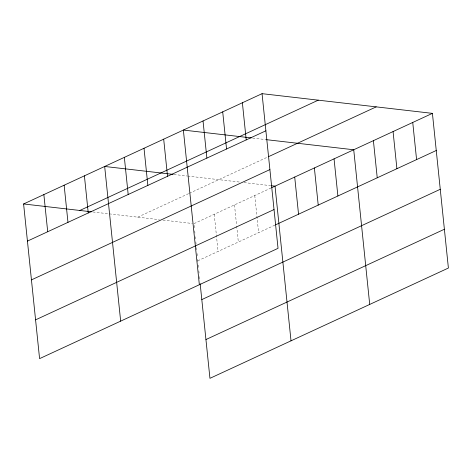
<?xml version="1.0" encoding="UTF-8"?>
<svg xmlns="http://www.w3.org/2000/svg" width="472" height="472" viewBox="0 0 472 472"><rect width="100%" height="100%" fill="white"/><g stroke="black" fill="none" stroke-linecap="round" stroke-linejoin="round"><path stroke-width="0.35" stroke-dasharray="2.36 1.77" d="M137.741 217.161L188.741 193.573M189.396 193.272L267.996 156.91M271.111 187.974L193.962 223.663L194.411 228.029M197.797 260.804L274.952 225.114M252.614 138.072L266.373 139.665M173.926 174.469L186.959 175.979M187.685 176.062L240.437 182.162M244.042 182.575L270.71 185.661M92.854 211.969L159.365 219.663M162.97 220.076L192.523 223.498M254.768 195.538L258.603 232.678M234.501 204.913L236.608 225.303M236.678 226.029L238.336 242.053M214.229 214.288L218.07 251.428M194.712 230.944L194.942 233.127M195.314 236.773L195.544 238.956M195.845 241.87L196.069 244.053M196.446 247.694L196.671 249.877M197.048 253.517L197.272 255.706M197.65 259.346L197.951 262.237M198.246 265.111L198.541 267.984M198.842 270.857L199.06 273.011M199.432 276.604L199.803 280.197"/><path stroke-width="0.71" d="M262.054 93.668L278.037 248.337L39.583 358.637L23.6 203.963L262.054 93.668L432.417 113.363L448.4 268.037L209.946 378.332L200.175 283.784M79.821 210.465L318.276 100.164M27.441 241.103L265.895 130.803M268.656 156.61L376.196 106.867M31.447 279.89L269.901 169.59M271.766 187.673L432.417 113.363M35.577 319.851L274.031 209.55M275.607 224.814L436.252 150.503M201.809 299.59L440.264 189.29M205.94 339.551L444.394 229.25M251.169 137.907L183.366 130.065L199.349 284.734M266.373 139.665L353.729 149.766L369.712 304.434M173.2 174.386L104.672 166.463L120.661 321.137M271.435 185.744L275.034 186.163L291.017 340.831M23.6 203.963L91.403 211.804M412.746 122.466L416.581 159.607M393.07 131.564L396.911 168.705M373.399 140.662L377.234 177.802M334.052 158.863L337.893 196.004M314.382 167.961L318.216 205.102M294.711 177.059L298.546 214.2M242.384 102.766L246.219 139.907M222.707 111.864L226.548 149.005M203.037 120.962L206.878 158.102M163.69 139.163L167.53 176.304M144.019 148.261L147.86 185.402M124.348 157.365L128.183 194.499M84.405 175.838L88.246 212.978M64.139 185.213L67.974 222.353M43.866 194.588L47.707 231.728"/></g></svg>
